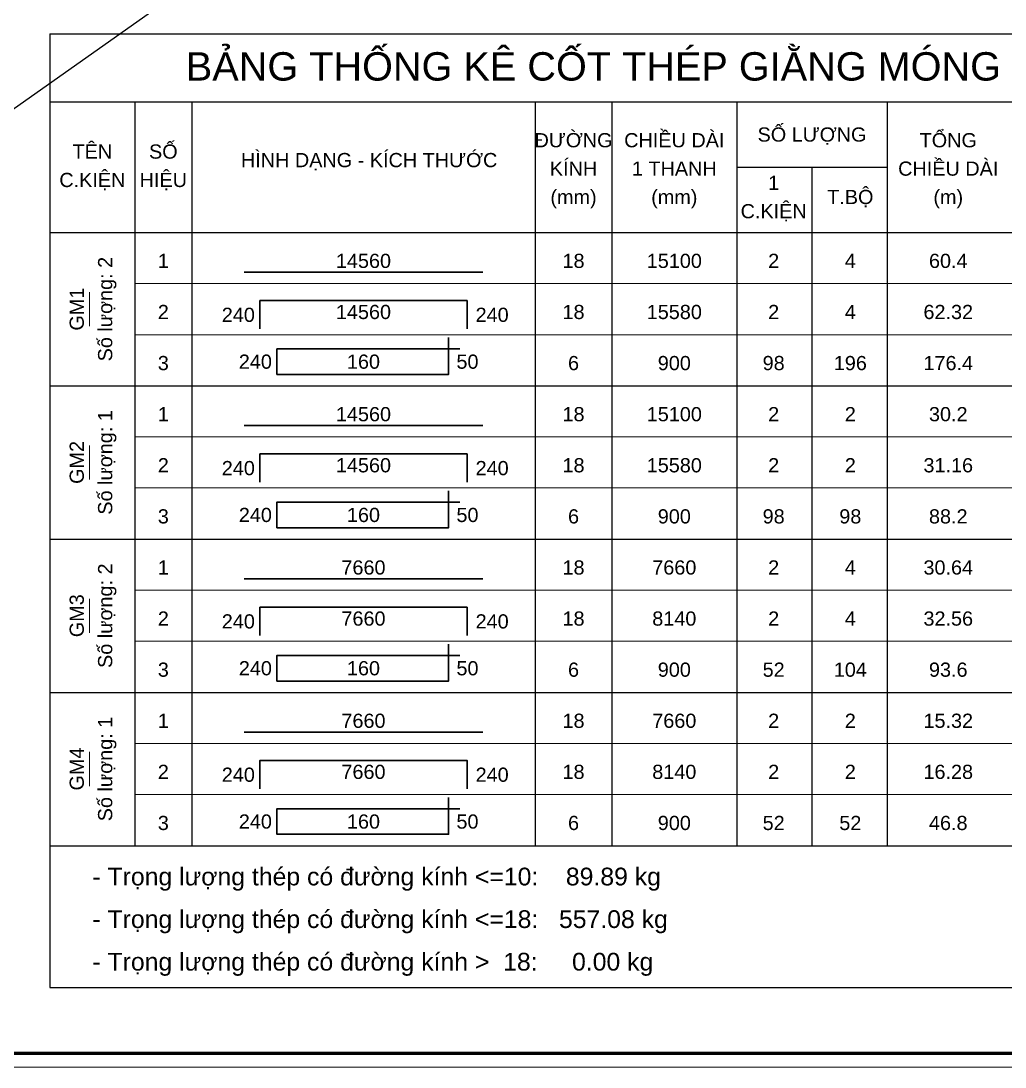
# Model space of a CAD drawing. Header units: millimetres. Extents: x -295047 to 263296, y -724756 to -308748.
# Drawn here: x 211971 to 223434, y -368365 to -356179 of the extents above; entities that cross this region are included whole.
import ezdxf
from ezdxf.enums import TextEntityAlignment as Align

# ---------------------------------------------------------------- set-up
doc = ezdxf.new("R2010")
doc.units = ezdxf.units.MM
doc.header["$MEASUREMENT"] = 0
doc.linetypes.add('HIDDEN', pattern=[0.375, 0.25, -0.125])
doc.layers.get('Defpoints').update_dxf_attribs({"color": 1})
doc.layers.add('KCS_Plotter', color=11, linetype='Continuous', plot=False)
for name, color, linetype, lineweight in [('Khungten_LCDI', 7, 'Continuous', 5), ('LC MANH DUT', 35, 'HIDDEN', 5), ('LC Net dam 1', 30, 'Continuous', 30), ('LC Net thay', 7, 'Continuous', 25), ('LC Text1', 3, 'Continuous', 20)]:
    doc.layers.add(name, color=color, linetype=linetype, lineweight=lineweight)
doc.styles.add('Hoa', font='micross.ttf')
doc.styles.add('Khungten', font='VHAVAN.TTF', dxfattribs={"width": 0.9, "height": 5000})
doc.styles.add('Thuong', font='micross.ttf')
doc.styles.add('Title', font='VHBLACK.TTF', dxfattribs={"width": 0.8})

# ---------------------------------------------------------------- blocks, each defined once
blk = doc.blocks.new('lcdi KC')
at = {"layer": 'Defpoints', "lineweight": 0}
blk.add_lwpolyline([(-1200, -14850), (-1200, 14850), (40800, 14850), (40800, -14850)], close=True, dxfattribs=at)
at = {"layer": 'Khungten_LCDI', "color": 5, "lineweight": 60}
blk.add_lwpolyline([(0, -14650), (0, 14650), (40600, 14650), (40600, -14650)], close=True, dxfattribs=at)
at = {"color": 7, "style": 'Khungten', "width": 0.8}
for tag, p in [('REVISION', (39499, -10746)), ('NGAYHT', (39546, -11609))]:
    blk.add_attdef(tag, text='', height=200, dxfattribs=at).set_placement(p, align=Align.CENTER)
at = {"layer": 'LC Text1', "style": 'Title', "width": 1.485915}
for tag, p, p2 in [('TENBANVE1', (36913, -8886), (40339, -8886)), ('TENBANVE2', (36913, -9562), (40339, -9562))]:
    blk.add_attdef(tag, text='', height=250, dxfattribs=at).set_placement(p, p2, align=Align.FIT)
at = {"layer": 'LC Text1', "style": 'Title', "width": 0.7}
blk.add_attdef('SOBANVE', text='', height=250, dxfattribs=at).set_placement((39562, -13896), align=Align.CENTER)

msp = doc.modelspace()

# ---------------------------------------------------------------- linework, layer by layer
at = {"layer": 'KCS_Plotter', "ltscale": 2}
msp.add_line((196095.8, -368365.3), (229695.8, -344605.3), dxfattribs=at)
at = {"layer": 'LC MANH DUT'}
for p, q in [((213298.6, -359238.7), (224971.6, -359238.7)), ((213298.6, -359833.9), (224971.6, -359833.9)), ((213298.6, -360429.2), (224971.6, -360429.2)), ((213298.6, -361024.4), (224971.6, -361024.4)), ((213298.6, -361619.6), (224971.6, -361619.6)), ((213298.6, -362214.8), (224971.6, -362214.8)), ((213298.6, -362810.1), (224971.6, -362810.1)), ((213298.6, -363405.3), (224971.6, -363405.3)), ((213298.6, -364000.5), (224971.6, -364000.5)), ((213298.6, -364595.7), (224971.6, -364595.7)), ((213298.6, -365191), (224971.6, -365191)), ((213298.6, -365786.2), (224971.6, -365786.2))]:
    msp.add_line(p, q, dxfattribs=at)
at = {"layer": 'LC Net dam 1'}
for points in [[(214571.7, -359106.4), (217349.4, -359106.4)], [(214753.6, -359767.8), (214753.6, -359437.1), (217167.6, -359437.1), (217167.6, -359767.8)], [(217084.9, -359999.3), (214952, -359999.3), (214952, -360296.9), (216952.6, -360296.9), (216952.6, -359867)], [(214571.7, -360892.1), (217349.4, -360892.1)], [(214753.6, -361553.5), (214753.6, -361222.8), (217167.6, -361222.8), (217167.6, -361553.5)], [(217084.9, -361784.9), (214952, -361784.9), (214952, -362082.6), (216952.6, -362082.6), (216952.6, -361652.7)], [(214571.7, -362677.8), (217349.4, -362677.8)], [(214753.6, -363339.2), (214753.6, -363008.5), (217167.6, -363008.5), (217167.6, -363339.2)], [(217084.9, -363570.6), (214952, -363570.6), (214952, -363868.2), (216952.6, -363868.2), (216952.6, -363438.4)], [(214571.7, -364463.5), (217349.4, -364463.5)], [(214753.6, -365124.8), (214753.6, -364794.1), (217167.6, -364794.1), (217167.6, -365124.8)], [(217084.9, -365356.3), (214952, -365356.3), (214952, -365653.9), (216952.6, -365653.9), (216952.6, -365224)]]:
    msp.add_lwpolyline(points, dxfattribs=at)
at = {"layer": 'LC Net thay'}
for p, q in [((212306.5, -356328.7), (224971.6, -356328.7)), ((212306.5, -356328.7), (212306.5, -367439.6)), ((212306.5, -357122.3), (224971.6, -357122.3)), ((213298.6, -357122.3), (213298.6, -365786.2)), ((213960, -357122.3), (213960, -365786.2)), ((217961.2, -357122.3), (217961.2, -365786.2)), ((218854, -357122.3), (218854, -365786.2)), ((220309, -357122.3), (220309, -365786.2)), ((222061.6, -357122.3), (222061.6, -365786.2)), ((220309, -357882.9), (222061.6, -357882.9)), ((221185.3, -357882.9), (221185.3, -365786.2)), ((212306.5, -358643.5), (224971.6, -358643.5)), ((212306.5, -360429.2), (224971.6, -360429.2)), ((212306.5, -362214.8), (224971.6, -362214.8)), ((212306.5, -364000.5), (224971.6, -364000.5)), ((212306.5, -365786.2), (224971.6, -365786.2)), ((212306.5, -365786.2), (224971.6, -365786.2)), ((212306.5, -367439.6), (224971.6, -367439.6))]:
    msp.add_line(p, q, dxfattribs=at)
at = {"layer": 'LC Text1'}
for p, q in [((212769.5, -359734.7), (212769.5, -359337.9)), ((212769.5, -361520.4), (212769.5, -361123.6)), ((212769.5, -363306.1), (212769.5, -362909.3)), ((212769.5, -365091.8), (212769.5, -364694.9))]:
    msp.add_line(p, q, dxfattribs=at)

# ---------------------------------------------------------------- block references
at = {"layer": 'LC Net thay', "xscale": 0.8, "yscale": 0.8, "zscale": 0.8}
msp.add_blockref('lcdi KC', (197055.8, -356485.3), dxfattribs=at)

# ---------------------------------------------------------------- texts
at = {"layer": 'LC Text1', "color": 4, "style": 'Hoa'}
msp.add_text('BẢNG THỐNG KÊ CỐT THÉP GIẰNG MÓNG', height=330.681, dxfattribs=at).set_placement((218639.1, -356874.3), align=Align.CENTER)
at = {"layer": 'LC Text1'}
for s, height, style, p in [('SỐ LƯỢNG', 165.34, 'Hoa', (221185.3, -357585.3)), ('ĐƯỜNG', 165.34, 'Hoa', (218407.6, -357651.4)), ('CHIỀU DÀI', 165.34, 'Hoa', (219581.5, -357651.4)), ('TỔNG', 165.34, 'Hoa', (222772.6, -357651.4)), ('TÊN', 165.34, 'Hoa', (212802.6, -357783.7)), ('SỐ', 165.34, 'Hoa', (213629.3, -357783.7)), ('HÌNH DẠNG - KÍCH THƯỚC', 165.341, 'Hoa', (216026.7, -357882.9)), ('KÍNH', 165.34, 'Hoa', (218407.6, -357982.1)), ('CHIỀU DÀI', 165.34, 'Hoa', (222772.6, -357982.1)), ('1 THANH', 165.34, 'Hoa', (219581.5, -357982.1)), ('C.KIỆN', 165.34, 'Hoa', (212802.6, -358114.4)), ('HIỆU', 165.34, 'Hoa', (213629.3, -358114.4)), ('1', 165.3, 'Hoa', (220738.9, -358147.5)), ('(mm)', 165.34, 'Thuong', (218407.6, -358312.8)), ('(mm)', 165.34, 'Thuong', (219581.5, -358312.8)), ('T.BỘ', 165.34, 'Hoa', (221631.8, -358312.8)), ('(m)', 165.34, 'Thuong', (222772.6, -358312.8)), ('C.KIỆN', 165.34, 'Hoa', (220738.9, -358478.1))]:
    msp.add_text(s, height=height, dxfattribs=dict(at, style=style)).set_placement(p, align=Align.CENTER)
at = {"layer": 'LC Text1', "style": 'Hoa'}
for s, height, p in [('Số lượng: 2', 165.341, (213034, -359536.3)), ('GM1', 165.34, (212703.4, -359536.3)), ('Số lượng: 1', 165.341, (213034, -361322)), ('GM2', 165.34, (212703.4, -361322)), ('Số lượng: 2', 165.341, (213034, -363107.7)), ('GM3', 165.34, (212703.4, -363107.7)), ('Số lượng: 1', 165.341, (213034, -364893.4)), ('GM4', 165.34, (212703.4, -364893.4))]:
    msp.add_text(s, height=height, rotation=90.00021, dxfattribs=at).set_placement(p, align=Align.CENTER)
for s, height, p in [('1', 165.3, (213629.3, -359106.4)), ('14560', 165.34, (215960.6, -359106.4)), ('18', 165.34, (218407.6, -359106.4)), ('15100', 165.34, (219581.5, -359106.4)), ('2', 165.3, (220738.9, -359106.4)), ('4', 165.3, (221631.8, -359106.4)), ('60.4', 165.34, (222772.6, -359106.4)), ('2', 165.3, (213629.3, -359701.7)), ('14560', 165.34, (215960.6, -359701.7)), ('18', 165.34, (218407.6, -359701.7)), ('3', 165.3, (213629.3, -360296.9)), ('160', 165.34, (215960.6, -360280.3)), ('6', 165.3, (218407.6, -360296.9)), ('1', 165.3, (213629.3, -360892.1)), ('14560', 165.34, (215960.6, -360892.1)), ('18', 165.34, (218407.6, -360892.1)), ('15100', 165.34, (219581.5, -360892.1)), ('2', 165.3, (220738.9, -360892.1)), ('2', 165.3, (221631.8, -360892.1)), ('30.2', 165.34, (222772.6, -360892.1)), ('2', 165.3, (213629.3, -361487.3)), ('14560', 165.34, (215960.6, -361487.3)), ('18', 165.34, (218407.6, -361487.3)), ('3', 165.3, (213629.3, -362082.6)), ('160', 165.34, (215960.6, -362066)), ('6', 165.3, (218407.6, -362082.6)), ('1', 165.3, (213629.3, -362677.8)), ('7660', 165.34, (215960.6, -362677.8)), ('18', 165.34, (218407.6, -362677.8)), ('7660', 165.34, (219581.5, -362677.8)), ('2', 165.3, (220738.9, -362677.8)), ('4', 165.3, (221631.8, -362677.8)), ('30.64', 165.34, (222772.6, -362677.8)), ('2', 165.3, (213629.3, -363273)), ('7660', 165.34, (215960.6, -363273)), ('18', 165.34, (218407.6, -363273)), ('3', 165.3, (213629.3, -363868.2)), ('160', 165.34, (215960.6, -363851.7)), ('6', 165.3, (218407.6, -363868.2)), ('1', 165.3, (213629.3, -364463.5)), ('7660', 165.34, (215960.6, -364463.5)), ('18', 165.34, (218407.6, -364463.5)), ('7660', 165.34, (219581.5, -364463.5)), ('2', 165.3, (220738.9, -364463.5)), ('2', 165.3, (221631.8, -364463.5)), ('15.32', 165.34, (222772.6, -364463.5)), ('2', 165.3, (213629.3, -365058.7)), ('7660', 165.34, (215960.6, -365058.7)), ('18', 165.34, (218407.6, -365058.7)), ('3', 165.3, (213629.3, -365653.9)), ('160', 165.34, (215960.6, -365637.4)), ('6', 165.3, (218407.6, -365653.9))]:
    msp.add_text(s, height=height, dxfattribs=at).set_placement(p, align=Align.BOTTOM_CENTER)
at = {"layer": 'LC Text1', "color": 7, "style": 'Hoa'}
for s, height, p in [('15580', 165.34, (219581.5, -359701.7)), ('2', 165.3, (220738.9, -359701.7)), ('4', 165.3, (221631.8, -359701.7)), ('62.32', 165.34, (222772.6, -359701.7)), ('900', 165.34, (219581.5, -360296.9)), ('98', 165.34, (220738.9, -360296.9)), ('196', 165.34, (221631.8, -360296.9)), ('176.4', 165.34, (222772.6, -360296.9)), ('15580', 165.34, (219581.5, -361487.3)), ('2', 165.3, (220738.9, -361487.3)), ('2', 165.3, (221631.8, -361487.3)), ('31.16', 165.34, (222772.6, -361487.3)), ('900', 165.34, (219581.5, -362082.6)), ('98', 165.34, (220738.9, -362082.6)), ('98', 165.34, (221631.8, -362082.6)), ('88.2', 165.34, (222772.6, -362082.6)), ('8140', 165.34, (219581.5, -363273)), ('2', 165.3, (220738.9, -363273)), ('4', 165.3, (221631.8, -363273)), ('32.56', 165.34, (222772.6, -363273)), ('900', 165.34, (219581.5, -363868.2)), ('52', 165.34, (220738.9, -363868.2)), ('104', 165.34, (221631.8, -363868.2)), ('93.6', 165.34, (222772.6, -363868.2)), ('8140', 165.34, (219581.5, -365058.7)), ('2', 165.3, (220738.9, -365058.7)), ('2', 165.3, (221631.8, -365058.7)), ('16.28', 165.34, (222772.6, -365058.7)), ('900', 165.34, (219581.5, -365653.9)), ('52', 165.34, (220738.9, -365653.9)), ('52', 165.34, (221631.8, -365653.9)), ('46.8', 165.34, (222772.6, -365653.9))]:
    msp.add_text(s, height=height, dxfattribs=at).set_placement(p, align=Align.BOTTOM_CENTER)
at = {"layer": 'LC Text1', "style": 'Hoa'}
for p in [(214695.7, -359734.7), (214894.1, -360280.3), (214695.7, -361520.4), (214894.1, -362066), (214695.7, -363306.1), (214894.1, -363851.7), (214695.7, -365091.8), (214894.1, -365637.4)]:
    msp.add_text('240', height=165.34, dxfattribs=at).set_placement(p, align=Align.BOTTOM_RIGHT)
for s, p in [('240', (217266.8, -359734.7)), ('50', (217043.6, -360280.3)), ('240', (217266.8, -361520.4)), ('50', (217043.6, -362066)), ('240', (217266.8, -363306.1)), ('50', (217043.6, -363851.7)), ('240', (217266.8, -365091.8)), ('50', (217043.6, -365637.4))]:
    msp.add_text(s, height=165.34, dxfattribs=at).set_placement(p, align=Align.BOTTOM_LEFT)
for s, p in [('- Trọng lượng thép có đường kính <=10:    89.89 kg', (212802.6, -366249.1)), ('- Trọng lượng thép có đường kính <=18:   557.08 kg', (212802.6, -366745.2)), ('- Trọng lượng thép có đường kính >  18:     0.00 kg', (212802.6, -367241.2))]:
    msp.add_text(s, height=206.676, dxfattribs=at).set_placement(p)

doc.saveas('drawing.dxf')
